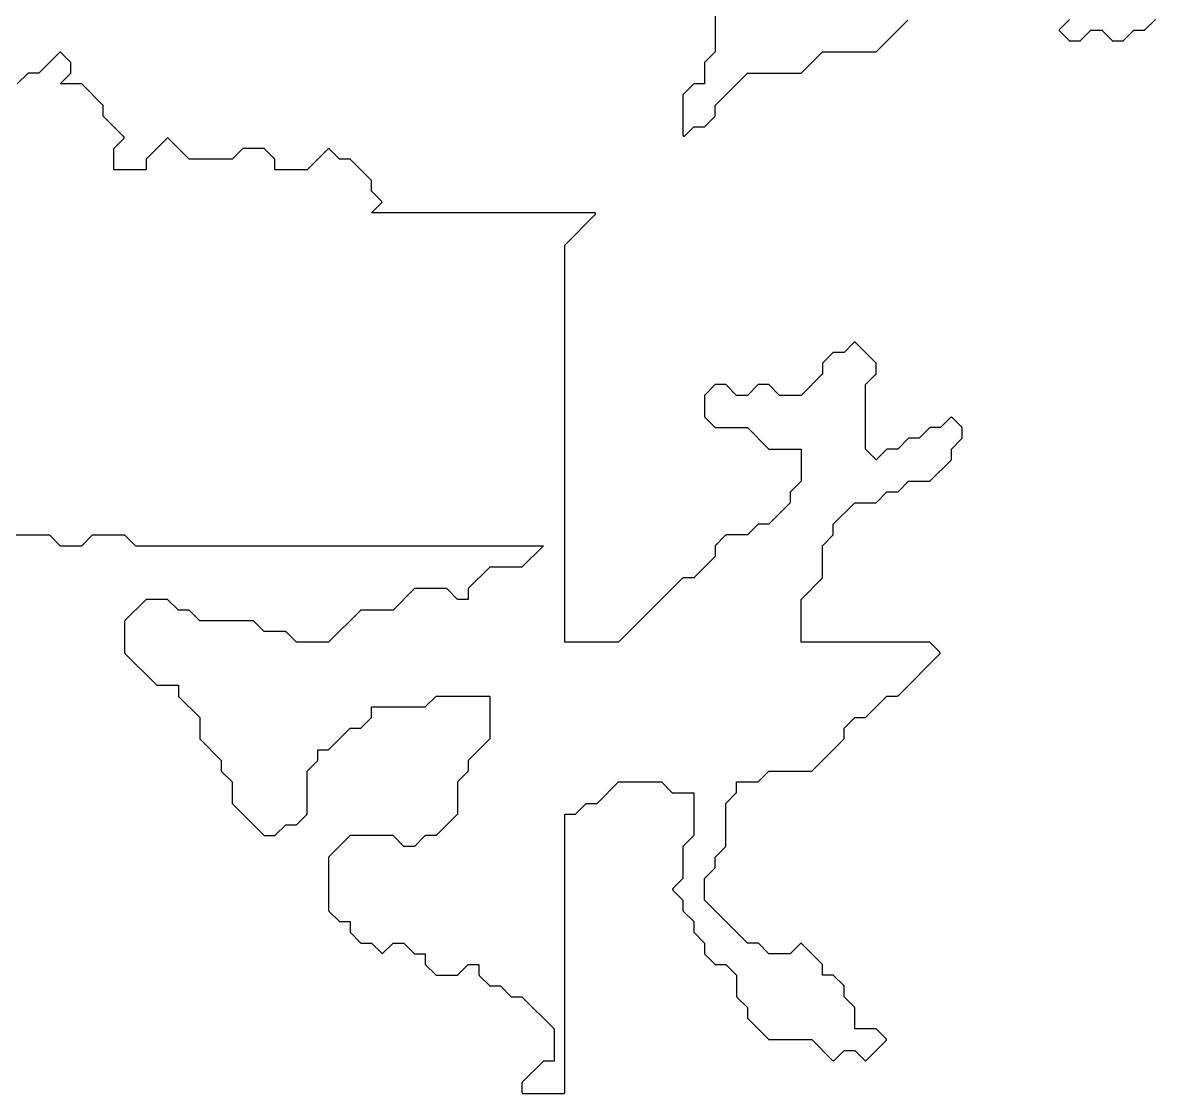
# Model space of a CAD drawing. Header units: metres. Extents: x 0 to 799, y 1 to 1100.
# Drawn here: x 105.5 to 211, y 319 to 418.7 of the extents above; entities that cross this region are included whole.
import ezdxf

# ---------------------------------------------------------------- set-up
doc = ezdxf.new("R2010")
doc.units = ezdxf.units.M
doc.layers.add('forest', color=7, linetype='Continuous')

msp = doc.modelspace()

# ---------------------------------------------------------------- linework, layer by layer
at = {"layer": 'forest', "color": 191}
for points in [[(170, 420), (170, 416), (170, 416), (170, 416), (169.03, 415.03), (169.02, 415.02), (169.02, 415.01), (169.01, 415.01), (169.01, 415), (169, 414.99), (169, 414.98), (169, 414.97), (169, 414.96), (169, 413), (169, 413), (169, 413), (168.04, 413), (168.03, 413), (168.02, 413), (168.01, 413), (168, 412.99), (167.99, 412.99), (167.99, 412.98), (167.98, 412.98), (167.97, 412.97), (167.03, 412.03), (167.02, 412.02), (167.02, 412.01), (167.01, 412.01), (167.01, 412), (167, 411.99), (167, 411.98), (167, 411.97), (167, 411.96), (167, 408.24), (167, 408.23), (167, 408.22), (167, 408.21), (167.01, 408.2), (167.01, 408.19), (167.02, 408.19), (167.02, 408.18), (167.03, 408.17), (167.04, 408.16), (167.04, 408.16), (167.05, 408.15), (167.06, 408.15), (167.07, 408.15), (167.08, 408.14), (167.09, 408.14), (167.1, 408.14), (167.11, 408.14), (167.12, 408.14), (167.13, 408.15), (167.14, 408.15), (167.15, 408.15), (167.16, 408.16), (167.16, 408.16), (167.17, 408.17), (168, 409), (168, 409), (168, 409), (168.96, 409), (168.97, 409), (168.98, 409), (168.99, 409), (169, 409.01), (169.01, 409.01), (169.01, 409.02), (169.02, 409.02), (169.03, 409.03), (169.97, 409.97), (169.98, 409.98), (169.98, 409.99), (169.99, 409.99), (169.99, 410), (170, 410.01), (170, 410.02), (170, 410.03), (170, 410.04), (170, 411), (170, 411), (170, 411), (173, 414), (173, 414), (173, 414), (177.96, 414), (177.97, 414), (177.98, 414), (177.99, 414), (178, 414.01), (178.01, 414.01), (178.01, 414.02), (178.02, 414.02), (178.03, 414.03), (180, 416), (180, 416), (180, 416), (184.96, 416), (184.97, 416), (184.98, 416), (184.99, 416), (185, 416.01), (185.01, 416.01), (185.01, 416.02), (185.02, 416.02), (185.03, 416.03), (187.93, 418.93)], [(203, 419), (202.07, 418.07), (202.06, 418.06), (202.06, 418.06), (202.05, 418.05), (202.05, 418.04), (202.05, 418.03), (202.04, 418.02), (202.04, 418.01), (202.04, 418), (202.04, 417.99), (202.04, 417.98), (202.05, 417.97), (202.05, 417.96), (202.05, 417.95), (202.06, 417.94), (202.06, 417.94), (202.07, 417.93), (202.97, 417.03), (202.98, 417.02), (202.99, 417.02), (202.99, 417.01), (203, 417.01), (203.01, 417), (203.02, 417), (203.03, 417), (203.04, 417), (203.96, 417), (203.97, 417), (203.98, 417), (203.99, 417), (204, 417.01), (204.01, 417.01), (204.01, 417.02), (204.02, 417.02), (204.03, 417.03), (205, 418), (205, 418), (205, 418), (206, 418), (206, 418), (206, 418), (206.97, 417.03), (206.98, 417.02), (206.99, 417.02), (206.99, 417.01), (207, 417.01), (207.01, 417), (207.02, 417), (207.03, 417), (207.04, 417), (207.96, 417), (207.97, 417), (207.98, 417), (207.99, 417), (208, 417.01), (208.01, 417.01), (208.01, 417.02), (208.02, 417.02), (208.03, 417.03), (209, 418), (209, 418), (209, 418), (209.96, 418), (209.97, 418), (209.98, 418), (209.99, 418), (210, 418.01), (210.01, 418.01), (210.01, 418.02), (210.02, 418.02), (210.03, 418.03), (211, 419)], [(96, 371), (108, 371), (108, 371), (108, 371), (108.97, 370.03), (108.98, 370.02), (108.99, 370.02), (108.99, 370.01), (109, 370.01), (109.01, 370), (109.02, 370), (109.03, 370), (109.04, 370), (110.96, 370), (110.97, 370), (110.98, 370), (110.99, 370), (111, 370.01), (111.01, 370.01), (111.01, 370.02), (111.02, 370.02), (111.03, 370.03), (112, 371), (112, 371), (112, 371), (115, 371), (115, 371), (115, 371), (115.97, 370.03), (115.98, 370.02), (115.99, 370.02), (115.99, 370.01), (116, 370.01), (116.01, 370), (116.02, 370), (116.03, 370), (116.04, 370), (154, 370), (154, 370), (154, 370), (152, 368), (152, 368), (152, 368), (149.04, 368), (149.03, 368), (149.02, 368), (149.01, 368), (149, 367.99), (148.99, 367.99), (148.99, 367.98), (148.98, 367.98), (148.97, 367.97), (147.03, 366.03), (147.02, 366.02), (147.02, 366.01), (147.01, 366.01), (147.01, 366), (147, 365.99), (147, 365.98), (147, 365.97), (147, 365.96), (147, 365), (147, 365), (147, 365), (146, 365), (146, 365), (146, 365), (145.03, 365.97), (145.02, 365.98), (145.01, 365.98), (145.01, 365.99), (145, 365.99), (144.99, 366), (144.98, 366), (144.97, 366), (144.96, 366), (142.04, 366), (142.03, 366), (142.02, 366), (142.01, 366), (142, 365.99), (141.99, 365.99), (141.99, 365.98), (141.98, 365.98), (141.97, 365.97), (140, 364), (140, 364), (140, 364), (137.04, 364), (137.03, 364), (137.02, 364), (137.01, 364), (137, 363.99), (136.99, 363.99), (136.99, 363.98), (136.98, 363.98), (136.97, 363.97), (134, 361), (134, 361), (134, 361), (131, 361), (131, 361), (131, 361), (130.03, 361.97), (130.02, 361.98), (130.01, 361.98), (130.01, 361.99), (130, 361.99), (129.99, 362), (129.98, 362), (129.97, 362), (129.96, 362), (128, 362), (128, 362), (128, 362), (127.03, 362.97), (127.02, 362.98), (127.01, 362.98), (127.01, 362.99), (127, 362.99), (126.99, 363), (126.98, 363), (126.97, 363), (126.96, 363), (122, 363), (122, 363), (122, 363), (121.03, 363.97), (121.02, 363.98), (121.01, 363.98), (121.01, 363.99), (121, 363.99), (120.99, 364), (120.98, 364), (120.97, 364), (120.96, 364), (120, 364), (120, 364), (120, 364), (119.03, 364.97), (119.02, 364.98), (119.01, 364.98), (119.01, 364.99), (119, 364.99), (118.99, 365), (118.98, 365), (118.97, 365), (118.96, 365), (117.04, 365), (117.03, 365), (117.02, 365), (117.01, 365), (117, 364.99), (116.99, 364.99), (116.99, 364.98), (116.98, 364.98), (116.97, 364.97), (115.03, 363.03), (115.02, 363.02), (115.02, 363.01), (115.01, 363.01), (115.01, 363), (115, 362.99), (115, 362.98), (115, 362.97), (115, 362.96), (115, 360.04), (115, 360.03), (115, 360.02), (115, 360.01), (115.01, 360), (115.01, 359.99), (115.02, 359.99), (115.02, 359.98), (115.03, 359.97), (117.97, 357.03), (117.98, 357.02), (117.99, 357.02), (117.99, 357.01), (118, 357.01), (118.01, 357), (118.02, 357), (118.03, 357), (118.04, 357), (120, 357), (120, 357), (120, 357), (120, 356.04), (120, 356.03), (120, 356.02), (120, 356.01), (120.01, 356), (120.01, 355.99), (120.02, 355.99), (120.02, 355.98), (120.03, 355.97), (122, 354), (122, 354), (122, 354), (122, 352.04), (122, 352.03), (122, 352.02), (122, 352.01), (122.01, 352), (122.01, 351.99), (122.02, 351.99), (122.02, 351.98), (122.03, 351.97), (124, 350), (124, 350), (124, 350), (124, 349.04), (124, 349.03), (124, 349.02), (124, 349.01), (124.01, 349), (124.01, 348.99), (124.02, 348.99), (124.02, 348.98), (124.03, 348.97), (125, 348), (125, 348), (125, 348), (125, 346.04), (125, 346.03), (125, 346.02), (125, 346.01), (125.01, 346), (125.01, 345.99), (125.02, 345.99), (125.02, 345.98), (125.03, 345.97), (127.97, 343.03), (127.98, 343.02), (127.99, 343.02), (127.99, 343.01), (128, 343.01), (128.01, 343), (128.02, 343), (128.03, 343), (128.04, 343), (128.96, 343), (128.97, 343), (128.98, 343), (128.99, 343), (129, 343.01), (129.01, 343.01), (129.01, 343.02), (129.02, 343.02), (129.03, 343.03), (130, 344), (130, 344), (130, 344), (130.96, 344), (130.97, 344), (130.98, 344), (130.99, 344), (131, 344.01), (131.01, 344.01), (131.01, 344.02), (131.02, 344.02), (131.03, 344.03), (131.97, 344.97), (131.98, 344.98), (131.98, 344.99), (131.99, 344.99), (131.99, 345), (132, 345.01), (132, 345.02), (132, 345.03), (132, 345.04), (132, 349), (132, 349), (132, 349), (132.97, 349.97), (132.98, 349.98), (132.98, 349.99), (132.99, 349.99), (132.99, 350), (133, 350.01), (133, 350.02), (133, 350.03), (133, 350.04), (133, 351), (133, 351), (133, 351), (133.96, 351), (133.97, 351), (133.98, 351), (133.99, 351), (134, 351.01), (134.01, 351.01), (134.01, 351.02), (134.02, 351.02), (134.03, 351.03), (136, 353), (136, 353), (136, 353), (136.96, 353), (136.97, 353), (136.98, 353), (136.99, 353), (137, 353.01), (137.01, 353.01), (137.01, 353.02), (137.02, 353.02), (137.03, 353.03), (137.97, 353.97), (137.98, 353.98), (137.98, 353.99), (137.99, 353.99), (137.99, 354), (138, 354.01), (138, 354.02), (138, 354.03), (138, 354.04), (138, 355), (138, 355), (138, 355), (142.96, 355), (142.97, 355), (142.98, 355), (142.99, 355), (143, 355.01), (143.01, 355.01), (143.01, 355.02), (143.02, 355.02), (143.03, 355.03), (144, 356), (144, 356), (144, 356), (149, 356), (149, 356), (149, 356), (149, 352), (149, 352), (149, 352), (147.03, 350.03), (147.02, 350.02), (147.02, 350.01), (147.01, 350.01), (147.01, 350), (147, 349.99), (147, 349.98), (147, 349.97), (147, 349.96), (147, 349), (147, 349), (147, 349), (146.03, 348.03), (146.02, 348.02), (146.02, 348.01), (146.01, 348.01), (146.01, 348), (146, 347.99), (146, 347.98), (146, 347.97), (146, 347.96), (146, 345), (146, 345), (146, 345), (144, 343), (144, 343), (144, 343), (143.04, 343), (143.03, 343), (143.02, 343), (143.01, 343), (143, 342.99), (142.99, 342.99), (142.99, 342.98), (142.98, 342.98), (142.97, 342.97), (142, 342), (142, 342), (142, 342), (141, 342), (141, 342), (141, 342), (140.03, 342.97), (140.02, 342.98), (140.01, 342.98), (140.01, 342.99), (140, 342.99), (139.99, 343), (139.98, 343), (139.97, 343), (139.96, 343), (136.04, 343), (136.03, 343), (136.02, 343), (136.01, 343), (136, 342.99), (135.99, 342.99), (135.99, 342.98), (135.98, 342.98), (135.97, 342.97), (134.03, 341.03), (134.02, 341.02), (134.02, 341.01), (134.01, 341.01), (134.01, 341), (134, 340.99), (134, 340.98), (134, 340.97), (134, 340.96), (134, 336.04), (134, 336.03), (134, 336.02), (134, 336.01), (134.01, 336), (134.01, 335.99), (134.02, 335.99), (134.02, 335.98), (134.03, 335.97), (134.97, 335.03), (134.98, 335.02), (134.99, 335.02), (134.99, 335.01), (135, 335.01), (135.01, 335), (135.02, 335), (135.03, 335), (135.04, 335), (136, 335), (136, 335), (136, 335), (136, 334.04), (136, 334.03), (136, 334.02), (136, 334.01), (136.01, 334), (136.01, 333.99), (136.02, 333.99), (136.02, 333.98), (136.03, 333.97), (136.97, 333.03), (136.98, 333.02), (136.99, 333.02), (136.99, 333.01), (137, 333.01), (137.01, 333), (137.02, 333), (137.03, 333), (137.04, 333), (138, 333), (138, 333), (138, 333), (138.93, 332.07), (138.94, 332.06), (138.94, 332.06), (138.95, 332.05), (138.96, 332.05), (138.97, 332.05), (138.98, 332.04), (138.99, 332.04), (139, 332.04), (139.01, 332.04), (139.02, 332.04), (139.03, 332.05), (139.04, 332.05), (139.05, 332.05), (139.06, 332.06), (139.06, 332.06), (139.07, 332.07), (140, 333), (140, 333), (140, 333), (141, 333), (141, 333), (141, 333), (141.97, 332.03), (141.98, 332.02), (141.99, 332.02), (141.99, 332.01), (142, 332.01), (142.01, 332), (142.02, 332), (142.03, 332), (142.04, 332), (143, 332), (143, 332), (143, 332), (143, 331.04), (143, 331.03), (143, 331.02), (143, 331.01), (143.01, 331), (143.01, 330.99), (143.02, 330.99), (143.02, 330.98), (143.03, 330.97), (143.97, 330.03), (143.98, 330.02), (143.99, 330.02), (143.99, 330.01), (144, 330.01), (144.01, 330), (144.02, 330), (144.03, 330), (144.04, 330), (145.96, 330), (145.97, 330), (145.98, 330), (145.99, 330), (146, 330.01), (146.01, 330.01), (146.01, 330.02), (146.02, 330.02), (146.03, 330.03), (147, 331), (147, 331), (147, 331), (148, 331), (148, 331), (148, 331), (148, 330.04), (148, 330.03), (148, 330.02), (148, 330.01), (148.01, 330), (148.01, 329.99), (148.02, 329.99), (148.02, 329.98), (148.03, 329.97), (148.97, 329.03), (148.98, 329.02), (148.99, 329.02), (148.99, 329.01), (149, 329.01), (149.01, 329), (149.02, 329), (149.03, 329), (149.04, 329), (150, 329), (150, 329), (150, 329), (150.97, 328.03), (150.98, 328.02), (150.99, 328.02), (150.99, 328.01), (151, 328.01), (151.01, 328), (151.02, 328), (151.03, 328), (151.04, 328), (152, 328), (152, 328), (152, 328), (155, 325), (155, 325), (155, 325), (155, 322), (155, 322), (155, 322), (154.04, 322), (154.03, 322), (154.02, 322), (154.01, 322), (154, 321.99), (153.99, 321.99), (153.99, 321.98), (153.98, 321.98), (153.97, 321.97), (152.03, 320.03), (152.02, 320.02), (152.02, 320.01), (152.01, 320.01), (152.01, 320), (152, 319.99), (152, 319.98), (152, 319.97), (152, 319.96), (152, 319.1), (152, 319.09), (152, 319.08), (152, 319.07), (152.01, 319.06), (152.01, 319.05), (152.02, 319.04), (152.02, 319.04), (152.03, 319.03), (152.04, 319.02), (152.04, 319.02), (152.05, 319.01), (152.06, 319.01), (152.07, 319), (152.08, 319), (152.09, 319), (152.1, 319), (155.9, 319), (155.91, 319), (155.92, 319), (155.93, 319), (155.94, 319.01), (155.95, 319.01), (155.96, 319.02), (155.96, 319.02), (155.97, 319.03), (155.98, 319.04), (155.98, 319.04), (155.99, 319.05), (155.99, 319.06), (156, 319.07), (156, 319.08), (156, 319.09), (156, 319.1), (156, 345), (156, 345), (156, 345), (156.96, 345), (156.97, 345), (156.98, 345), (156.99, 345), (157, 345.01), (157.01, 345.01), (157.01, 345.02), (157.02, 345.02), (157.03, 345.03), (158, 346), (158, 346), (158, 346), (158.96, 346), (158.97, 346), (158.98, 346), (158.99, 346), (159, 346.01), (159.01, 346.01), (159.01, 346.02), (159.02, 346.02), (159.03, 346.03), (161, 348), (161, 348), (161, 348), (165, 348), (165, 348), (165, 348), (165.97, 347.03), (165.98, 347.02), (165.99, 347.02), (165.99, 347.01), (166, 347.01), (166.01, 347), (166.02, 347), (166.03, 347), (166.04, 347), (168, 347), (168, 347), (168, 347), (168, 343), (168, 343), (168, 343), (167.03, 342.03), (167.02, 342.02), (167.02, 342.01), (167.01, 342.01), (167.01, 342), (167, 341.99), (167, 341.98), (167, 341.97), (167, 341.96), (167, 339), (167, 339), (167, 339), (166.07, 338.07), (166.06, 338.06), (166.06, 338.06), (166.05, 338.05), (166.05, 338.04), (166.05, 338.03), (166.04, 338.02), (166.04, 338.01), (166.04, 338), (166.04, 337.99), (166.04, 337.98), (166.05, 337.97), (166.05, 337.96), (166.05, 337.95), (166.06, 337.94), (166.06, 337.94), (166.07, 337.93), (167, 337), (167, 337), (167, 337), (167, 336.04), (167, 336.03), (167, 336.02), (167, 336.01), (167.01, 336), (167.01, 335.99), (167.02, 335.99), (167.02, 335.98), (167.03, 335.97), (168, 335), (168, 335), (168, 335), (168, 334.04), (168, 334.03), (168, 334.02), (168, 334.01), (168.01, 334), (168.01, 333.99), (168.02, 333.99), (168.02, 333.98), (168.03, 333.97), (169, 333), (169, 333), (169, 333), (169, 332.04), (169, 332.03), (169, 332.02), (169, 332.01), (169.01, 332), (169.01, 331.99), (169.02, 331.99), (169.02, 331.98), (169.03, 331.97), (169.97, 331.03), (169.98, 331.02), (169.99, 331.02), (169.99, 331.01), (170, 331.01), (170.01, 331), (170.02, 331), (170.03, 331), (170.04, 331), (171, 331), (171, 331), (171, 331), (172, 330), (172, 330), (172, 330), (172, 328.04), (172, 328.03), (172, 328.02), (172, 328.01), (172.01, 328), (172.01, 327.99), (172.02, 327.99), (172.02, 327.98), (172.03, 327.97), (173, 327), (173, 327), (173, 327), (173, 326.04), (173, 326.03), (173, 326.02), (173, 326.01), (173.01, 326), (173.01, 325.99), (173.02, 325.99), (173.02, 325.98), (173.03, 325.97), (174.97, 324.03), (174.98, 324.02), (174.99, 324.02), (174.99, 324.01), (175, 324.01), (175.01, 324), (175.02, 324), (175.03, 324), (175.04, 324), (179, 324), (179, 324), (179, 324), (180.93, 322.07), (180.94, 322.06), (180.94, 322.06), (180.95, 322.05), (180.96, 322.05), (180.97, 322.05), (180.98, 322.04), (180.99, 322.04), (181, 322.04), (181.01, 322.04), (181.02, 322.04), (181.03, 322.05), (181.04, 322.05), (181.05, 322.05), (181.06, 322.06), (181.06, 322.06), (181.07, 322.07), (182, 323), (182, 323), (182, 323), (183, 323), (183, 323), (183, 323), (183.93, 322.07), (183.94, 322.06), (183.94, 322.06), (183.95, 322.05), (183.96, 322.05), (183.97, 322.05), (183.98, 322.04), (183.99, 322.04), (184, 322.04), (184.01, 322.04), (184.02, 322.04), (184.03, 322.05), (184.04, 322.05), (184.05, 322.05), (184.06, 322.06), (184.06, 322.06), (184.07, 322.07), (185.93, 323.93), (185.94, 323.94), (185.94, 323.94), (185.95, 323.95), (185.95, 323.96), (185.95, 323.97), (185.96, 323.98), (185.96, 323.99), (185.96, 324), (185.96, 324.01), (185.96, 324.02), (185.95, 324.03), (185.95, 324.04), (185.95, 324.05), (185.94, 324.06), (185.94, 324.06), (185.93, 324.07), (185.03, 324.97), (185.02, 324.98), (185.01, 324.98), (185.01, 324.99), (185, 324.99), (184.99, 325), (184.98, 325), (184.97, 325), (184.96, 325), (183, 325), (183, 325), (183, 325), (183, 326.96), (183, 326.97), (183, 326.98), (183, 326.99), (182.99, 327), (182.99, 327.01), (182.98, 327.01), (182.98, 327.02), (182.97, 327.03), (182, 328), (182, 328), (182, 328), (182, 328.96), (182, 328.97), (182, 328.98), (182, 328.99), (181.99, 329), (181.99, 329.01), (181.98, 329.01), (181.98, 329.02), (181.97, 329.03), (181.03, 329.97), (181.02, 329.98), (181.01, 329.98), (181.01, 329.99), (181, 329.99), (180.99, 330), (180.98, 330), (180.97, 330), (180.96, 330), (180, 330), (180, 330), (180, 330), (180, 330.96), (180, 330.97), (180, 330.98), (180, 330.99), (179.99, 331), (179.99, 331.01), (179.98, 331.01), (179.98, 331.02), (179.97, 331.03), (178.07, 332.93), (178.06, 332.94), (178.06, 332.94), (178.05, 332.95), (178.04, 332.95), (178.03, 332.95), (178.02, 332.96), (178.01, 332.96), (178, 332.96), (177.99, 332.96), (177.98, 332.96), (177.97, 332.95), (177.96, 332.95), (177.95, 332.95), (177.94, 332.94), (177.94, 332.94), (177.93, 332.93), (177, 332), (177, 332), (177, 332), (175, 332), (175, 332), (175, 332), (174.03, 332.97), (174.02, 332.98), (174.01, 332.98), (174.01, 332.99), (174, 332.99), (173.99, 333), (173.98, 333), (173.97, 333), (173.96, 333), (173, 333), (173, 333), (173, 333), (169, 337), (169, 337), (169, 337), (169, 339), (169, 339), (169, 339), (169.97, 339.97), (169.98, 339.98), (169.98, 339.99), (169.99, 339.99), (169.99, 340), (170, 340.01), (170, 340.02), (170, 340.03), (170, 340.04), (170, 341), (170, 341), (170, 341), (170.97, 341.97), (170.98, 341.98), (170.98, 341.99), (170.99, 341.99), (170.99, 342), (171, 342.01), (171, 342.02), (171, 342.03), (171, 342.04), (171, 346), (171, 346), (171, 346), (171.97, 346.97), (171.98, 346.98), (171.98, 346.99), (171.99, 346.99), (171.99, 347), (172, 347.01), (172, 347.02), (172, 347.03), (172, 347.04), (172, 348), (172, 348), (172, 348), (173.96, 348), (173.97, 348), (173.98, 348), (173.99, 348), (174, 348.01), (174.01, 348.01), (174.01, 348.02), (174.02, 348.02), (174.03, 348.03), (175, 349), (175, 349), (175, 349), (178.96, 349), (178.97, 349), (178.98, 349), (178.99, 349), (179, 349.01), (179.01, 349.01), (179.01, 349.02), (179.02, 349.02), (179.03, 349.03), (181.97, 351.97), (181.98, 351.98), (181.98, 351.99), (181.99, 351.99), (181.99, 352), (182, 352.01), (182, 352.02), (182, 352.03), (182, 352.04), (182, 353), (182, 353), (182, 353), (183, 354), (183, 354), (183, 354), (183.96, 354), (183.97, 354), (183.98, 354), (183.99, 354), (184, 354.01), (184.01, 354.01), (184.01, 354.02), (184.02, 354.02), (184.03, 354.03), (186, 356), (186, 356), (186, 356), (186.96, 356), (186.97, 356), (186.98, 356), (186.99, 356), (187, 356.01), (187.01, 356.01), (187.01, 356.02), (187.02, 356.02), (187.03, 356.03), (190.93, 359.93), (190.94, 359.94), (190.94, 359.94), (190.95, 359.95), (190.95, 359.96), (190.95, 359.97), (190.96, 359.98), (190.96, 359.99), (190.96, 360), (190.96, 360.01), (190.96, 360.02), (190.95, 360.03), (190.95, 360.04), (190.95, 360.05), (190.94, 360.06), (190.94, 360.06), (190.93, 360.07), (190.03, 360.97), (190.02, 360.98), (190.01, 360.98), (190.01, 360.99), (190, 360.99), (189.99, 361), (189.98, 361), (189.97, 361), (189.96, 361), (178, 361), (178, 361), (178, 361), (178, 365), (178, 365), (178, 365), (179.97, 366.97), (179.98, 366.98), (179.98, 366.99), (179.99, 366.99), (179.99, 367), (180, 367.01), (180, 367.02), (180, 367.03), (180, 367.04), (180, 370), (180, 370), (180, 370), (180.97, 370.97), (180.98, 370.98), (180.98, 370.99), (180.99, 370.99), (180.99, 371), (181, 371.01), (181, 371.02), (181, 371.03), (181, 371.04), (181, 372), (181, 372), (181, 372), (183, 374), (183, 374), (183, 374), (184.96, 374), (184.97, 374), (184.98, 374), (184.99, 374), (185, 374.01), (185.01, 374.01), (185.01, 374.02), (185.02, 374.02), (185.03, 374.03), (186, 375), (186, 375), (186, 375), (186.96, 375), (186.97, 375), (186.98, 375), (186.99, 375), (187, 375.01), (187.01, 375.01), (187.01, 375.02), (187.02, 375.02), (187.03, 375.03), (188, 376), (188, 376), (188, 376), (189.96, 376), (189.97, 376), (189.98, 376), (189.99, 376), (190, 376.01), (190.01, 376.01), (190.01, 376.02), (190.02, 376.02), (190.03, 376.03), (191.97, 377.97), (191.98, 377.98), (191.98, 377.99), (191.99, 377.99), (191.99, 378), (192, 378.01), (192, 378.02), (192, 378.03), (192, 378.04), (192, 379), (192, 379), (192, 379), (192.97, 379.97), (192.98, 379.98), (192.98, 379.99), (192.99, 379.99), (192.99, 380), (193, 380.01), (193, 380.02), (193, 380.03), (193, 380.04), (193, 380.96), (193, 380.97), (193, 380.98), (193, 380.99), (192.99, 381), (192.99, 381.01), (192.98, 381.01), (192.98, 381.02), (192.97, 381.03), (192.07, 381.93), (192.06, 381.94), (192.06, 381.94), (192.05, 381.95), (192.04, 381.95), (192.03, 381.95), (192.02, 381.96), (192.01, 381.96), (192, 381.96), (191.99, 381.96), (191.98, 381.96), (191.97, 381.95), (191.96, 381.95), (191.95, 381.95), (191.94, 381.94), (191.94, 381.94), (191.93, 381.93), (191, 381), (191, 381), (191, 381), (190.04, 381), (190.03, 381), (190.02, 381), (190.01, 381), (190, 380.99), (189.99, 380.99), (189.99, 380.98), (189.98, 380.98), (189.97, 380.97), (189, 380), (189, 380), (189, 380), (188.04, 380), (188.03, 380), (188.02, 380), (188.01, 380), (188, 379.99), (187.99, 379.99), (187.99, 379.98), (187.98, 379.98), (187.97, 379.97), (187, 379), (187, 379), (187, 379), (186.04, 379), (186.03, 379), (186.02, 379), (186.01, 379), (186, 378.99), (185.99, 378.99), (185.99, 378.98), (185.98, 378.98), (185.97, 378.97), (185, 378), (185, 378), (185, 378), (184, 379), (184, 379), (184, 379), (184, 385), (184, 385), (184, 385), (184.97, 385.97), (184.98, 385.98), (184.98, 385.99), (184.99, 385.99), (184.99, 386), (185, 386.01), (185, 386.02), (185, 386.03), (185, 386.04), (185, 386.96), (185, 386.97), (185, 386.98), (185, 386.99), (184.99, 387), (184.99, 387.01), (184.98, 387.01), (184.98, 387.02), (184.97, 387.03), (183.07, 388.93), (183.06, 388.94), (183.06, 388.94), (183.05, 388.95), (183.04, 388.95), (183.03, 388.95), (183.02, 388.96), (183.01, 388.96), (183, 388.96), (182.99, 388.96), (182.98, 388.96), (182.97, 388.95), (182.96, 388.95), (182.95, 388.95), (182.94, 388.94), (182.94, 388.94), (182.93, 388.93), (182, 388), (182, 388), (182, 388), (181.04, 388), (181.03, 388), (181.02, 388), (181.01, 388), (181, 387.99), (180.99, 387.99), (180.99, 387.98), (180.98, 387.98), (180.97, 387.97), (180.03, 387.03), (180.02, 387.02), (180.02, 387.01), (180.01, 387.01), (180.01, 387), (180, 386.99), (180, 386.98), (180, 386.97), (180, 386.96), (180, 386), (180, 386), (180, 386), (178, 384), (178, 384), (178, 384), (176, 384), (176, 384), (176, 384), (175.03, 384.97), (175.02, 384.98), (175.01, 384.98), (175.01, 384.99), (175, 384.99), (174.99, 385), (174.98, 385), (174.97, 385), (174.96, 385), (174.04, 385), (174.03, 385), (174.02, 385), (174.01, 385), (174, 384.99), (173.99, 384.99), (173.99, 384.98), (173.98, 384.98), (173.97, 384.97), (173, 384), (173, 384), (173, 384), (172, 384), (172, 384), (172, 384), (171.03, 384.97), (171.02, 384.98), (171.01, 384.98), (171.01, 384.99), (171, 384.99), (170.99, 385), (170.98, 385), (170.97, 385), (170.96, 385), (170.04, 385), (170.03, 385), (170.02, 385), (170.01, 385), (170, 384.99), (169.99, 384.99), (169.99, 384.98), (169.98, 384.98), (169.97, 384.97), (169.03, 384.03), (169.02, 384.02), (169.02, 384.01), (169.01, 384.01), (169.01, 384), (169, 383.99), (169, 383.98), (169, 383.97), (169, 383.96), (169, 382.04), (169, 382.03), (169, 382.02), (169, 382.01), (169.01, 382), (169.01, 381.99), (169.02, 381.99), (169.02, 381.98), (169.03, 381.97), (169.97, 381.03), (169.98, 381.02), (169.99, 381.02), (169.99, 381.01), (170, 381.01), (170.01, 381), (170.02, 381), (170.03, 381), (170.04, 381), (173, 381), (173, 381), (173, 381), (174.97, 379.03), (174.98, 379.02), (174.99, 379.02), (174.99, 379.01), (175, 379.01), (175.01, 379), (175.02, 379), (175.03, 379), (175.04, 379), (178, 379), (178, 379), (178, 379), (178, 376), (178, 376), (178, 376), (177.03, 375.03), (177.02, 375.02), (177.02, 375.01), (177.01, 375.01), (177.01, 375), (177, 374.99), (177, 374.98), (177, 374.97), (177, 374.96), (177, 374), (177, 374), (177, 374), (175, 372), (175, 372), (175, 372), (174.04, 372), (174.03, 372), (174.02, 372), (174.01, 372), (174, 371.99), (173.99, 371.99), (173.99, 371.98), (173.98, 371.98), (173.97, 371.97), (173, 371), (173, 371), (173, 371), (171.04, 371), (171.03, 371), (171.02, 371), (171.01, 371), (171, 370.99), (170.99, 370.99), (170.99, 370.98), (170.98, 370.98), (170.97, 370.97), (170.03, 370.03), (170.02, 370.02), (170.02, 370.01), (170.01, 370.01), (170.01, 370), (170, 369.99), (170, 369.98), (170, 369.97), (170, 369.96), (170, 369), (170, 369), (170, 369), (168, 367), (168, 367), (168, 367), (167.04, 367), (167.03, 367), (167.02, 367), (167.01, 367), (167, 366.99), (166.99, 366.99), (166.99, 366.98), (166.98, 366.98), (166.97, 366.97), (161, 361), (161, 361), (161, 361), (156, 361), (156, 361), (156, 361), (156, 398), (156, 398), (156, 398), (158.83, 400.83), (158.84, 400.84), (158.84, 400.84), (158.85, 400.85), (158.85, 400.86), (158.85, 400.87), (158.86, 400.88), (158.86, 400.89), (158.86, 400.9), (158.86, 400.91), (158.86, 400.92), (158.85, 400.93), (158.85, 400.94), (158.85, 400.95), (158.84, 400.96), (158.84, 400.96), (158.83, 400.97), (158.82, 400.98), (158.81, 400.98), (158.81, 400.99), (158.8, 400.99), (158.79, 401), (158.78, 401), (158.77, 401), (158.76, 401), (138, 401), (138, 401), (138, 401), (138.93, 401.93), (138.94, 401.94), (138.94, 401.94), (138.95, 401.95), (138.95, 401.96), (138.95, 401.97), (138.96, 401.98), (138.96, 401.99), (138.96, 402), (138.96, 402.01), (138.96, 402.02), (138.95, 402.03), (138.95, 402.04), (138.95, 402.05), (138.94, 402.06), (138.94, 402.06), (138.93, 402.07), (138, 403), (138, 403), (138, 403), (138, 403.96), (138, 403.97), (138, 403.98), (138, 403.99), (137.99, 404), (137.99, 404.01), (137.98, 404.01), (137.98, 404.02), (137.97, 404.03), (136.03, 405.97), (136.02, 405.98), (136.01, 405.98), (136.01, 405.99), (136, 405.99), (135.99, 406), (135.98, 406), (135.97, 406), (135.96, 406), (135, 406), (135, 406), (135, 406), (134.07, 406.93), (134.06, 406.94), (134.06, 406.94), (134.05, 406.95), (134.04, 406.95), (134.03, 406.95), (134.02, 406.96), (134.01, 406.96), (134, 406.96), (133.99, 406.96), (133.98, 406.96), (133.97, 406.95), (133.96, 406.95), (133.95, 406.95), (133.94, 406.94), (133.94, 406.94), (133.93, 406.93), (132, 405), (132, 405), (132, 405), (129, 405), (129, 405), (129, 405), (129, 405.96), (129, 405.97), (129, 405.98), (129, 405.99), (128.99, 406), (128.99, 406.01), (128.98, 406.01), (128.98, 406.02), (128.97, 406.03), (128.03, 406.97), (128.02, 406.98), (128.01, 406.98), (128.01, 406.99), (128, 406.99), (127.99, 407), (127.98, 407), (127.97, 407), (127.96, 407), (126.04, 407), (126.03, 407), (126.02, 407), (126.01, 407), (126, 406.99), (125.99, 406.99), (125.99, 406.98), (125.98, 406.98), (125.97, 406.97), (125, 406), (125, 406), (125, 406), (121, 406), (121, 406), (121, 406), (119.07, 407.93), (119.06, 407.94), (119.06, 407.94), (119.05, 407.95), (119.04, 407.95), (119.03, 407.95), (119.02, 407.96), (119.01, 407.96), (119, 407.96), (118.99, 407.96), (118.98, 407.96), (118.97, 407.95), (118.96, 407.95), (118.95, 407.95), (118.94, 407.94), (118.94, 407.94), (118.93, 407.93), (117.03, 406.03), (117.02, 406.02), (117.02, 406.01), (117.01, 406.01), (117.01, 406), (117, 405.99), (117, 405.98), (117, 405.97), (117, 405.96), (117, 405), (117, 405), (117, 405), (114, 405), (114, 405), (114, 405), (114, 407), (114, 407), (114, 407), (114.93, 407.93), (114.94, 407.94), (114.94, 407.94), (114.95, 407.95), (114.95, 407.96), (114.95, 407.97), (114.96, 407.98), (114.96, 407.99), (114.96, 408), (114.96, 408.01), (114.96, 408.02), (114.95, 408.03), (114.95, 408.04), (114.95, 408.05), (114.94, 408.06), (114.94, 408.06), (114.93, 408.07), (113, 410), (113, 410), (113, 410), (113, 410.96), (113, 410.97), (113, 410.98), (113, 410.99), (112.99, 411), (112.99, 411.01), (112.98, 411.01), (112.98, 411.02), (112.97, 411.03), (111.03, 412.97), (111.02, 412.98), (111.01, 412.98), (111.01, 412.99), (111, 412.99), (110.99, 413), (110.98, 413), (110.97, 413), (110.96, 413), (109, 413), (109, 413), (109, 413), (109.97, 413.97), (109.98, 413.98), (109.98, 413.99), (109.99, 413.99), (109.99, 414), (110, 414.01), (110, 414.02), (110, 414.03), (110, 414.04), (110, 414.96), (110, 414.97), (110, 414.98), (110, 414.99), (109.99, 415), (109.99, 415.01), (109.98, 415.01), (109.98, 415.02), (109.97, 415.03), (109.07, 415.93), (109.06, 415.94), (109.06, 415.94), (109.05, 415.95), (109.04, 415.95), (109.03, 415.95), (109.02, 415.96), (109.01, 415.96), (109, 415.96), (108.99, 415.96), (108.98, 415.96), (108.97, 415.95), (108.96, 415.95), (108.95, 415.95), (108.94, 415.94), (108.94, 415.94), (108.93, 415.93), (107, 414), (107, 414), (107, 414), (106.04, 414), (106.03, 414), (106.02, 414), (106.01, 414), (106, 413.99), (105.99, 413.99), (105.99, 413.98), (105.98, 413.98), (105.97, 413.97), (105, 413)]]:
    msp.add_lwpolyline(points, dxfattribs=at)

doc.saveas('drawing.dxf')
